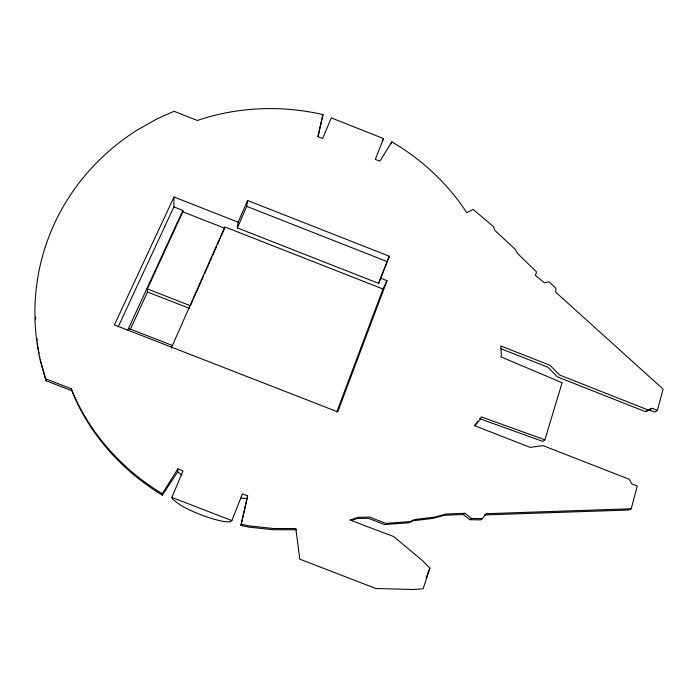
<?xml version="1.0" encoding="UTF-8"?>
<svg xmlns="http://www.w3.org/2000/svg" width="698" height="698" viewBox="0 0 698 698"><rect width="100%" height="100%" fill="white"/><g stroke="black" fill="none" stroke-linecap="round" stroke-linejoin="round"><path stroke-width="1.05" d="M118.163 326.9L173.863 206.905L173.994 197.002L238.123 222.191L237.329 227.888L378.595 283.362L389.318 256.227L247.633 200.483L238.123 222.191M130.264 329.473L147.487 291.991L147.348 288.92L182.824 211.817L182.867 210.438L173.863 206.905M500.972 348.782L547.947 367.218L557.493 376.92L632.615 406.611L645.476 411.654L649.472 410.014L654.82 412.117L657.42 410.398L663.1 389.1L555.721 292.174L555.87 288.239L548.916 281.765L544.37 282.83L535.41 275.413L536.535 271.923L517.393 253.295L515.333 249.413L494.891 230.419L493.477 226.614L473.131 209.4L466.718 212.672C447.872 183.591 421.723 159.319 391.84 141.877L379.878 161.177L375.297 159.362L383.551 138.588L331.297 117.892L322.624 138.536L318.035 136.712L322.982 114.603C281.669 105.093 237.538 106.768 197.342 120.475L174.072 111.287L157.286 118.704L136.695 130.36A243.715 227.155 15.6 0 0 69.591 196.295A243.436 226.885 15.5 0 0 40.091 359.819L45.422 378.717L71.144 388.681C87.983 433.214 121.818 470.644 162.337 495.144L177.711 471.874L177.833 468.855L183.016 470.853L171.856 497.43L172.834 499.419L180.407 505.09A32.143 5.854 21.5 0 0 208.58 517.523A32.213 5.863 21.5 0 0 230.392 521.633M237.329 227.888L246.743 206.372L247.633 200.483M296.65 529.773L273.014 529.721L248.296 527.051L240.932 525.472L247.642 495.842L242.468 493.844L231.849 520.586L230.602 521.485M240.932 525.472L247.642 495.842M317.922 136.52L321.953 118.791M322.188 117.753L322.982 114.603M484.36 514.941L628.654 510.011L631.201 508.772L637.265 486.026L631.742 483.871L629.317 479.299L543.105 445.638L530.166 447.374L474.631 425.701L480.494 419.018L481.192 416.872L544.868 439.801L562.108 382.713L500.78 356.818L501.452 354.767L500.745 345.938L549.98 365.255L559.578 375.009L648.032 409.935L652.045 408.286L657.42 410.398M349.995 520.062L393.707 536.561L422.761 560.895L429.898 568.102L423.154 588.763L413.329 589.496L375.934 588.519L299.8 559.159L295.804 528.578L273.625 528.534L248.767 525.847L241.368 524.259M426.085 577.944L427.071 575.135M336.759 411.96L382.993 289.007L387.032 280.683L380.968 278.31M387.032 280.683L337.745 411.872L114.402 324.91L173.994 197.002M391.081 143.875L391.84 141.877M378.595 283.362L389.318 256.227M427.394 574.201L429.898 568.102M171.211 348.18L224.835 226.92L382.993 289.007M193.067 299.782L190.432 305.741L147.348 288.92M193.939 297.793L195.257 294.818M196.138 292.828L203.607 275.937M204.479 273.948L211.948 257.065M212.829 255.075L216.781 246.132M217.663 244.143L220.298 238.184M221.17 236.194L224.25 229.241M127.743 330.198L182.867 210.438M128.266 330.407L129.086 328.618L172.79 345.632M162.337 495.144L162.311 493.748L177.833 468.855M474.247 425.911L478.139 421.479M351.53 520.368L357.245 518.492L368.422 518.309L384.598 524.573L408.801 522.802L413.12 520.76L432.917 518.378L444.364 515.255L463.202 514.531L469.876 519.67L480.608 519.905L482.379 518.693L486.148 513.711L631.201 508.772M544.868 439.801L542.808 441.406L479.482 418.599M463.202 514.531L464.868 513.292L471.586 518.466L482.379 518.693M469.876 519.67L471.586 518.466M645.476 411.654L648.032 409.935M649.472 410.014L652.045 408.286M350.475 519.836L358.336 517.262L369.574 517.078L385.837 523.378L410.18 521.598L414.516 519.548L434.426 517.157L445.935 514.016L464.868 513.292M240.295 498.119L246.726 498.555M171.856 497.43L231.849 520.586M45.422 378.717L46.12 380.75L71.693 390.662M147.487 291.991L189.271 308.307M246.743 206.372L386.875 261.488M182.824 211.817L224.686 228.246M162.311 493.748C121.967 469.527 88.829 432.446 71.144 388.681M177.711 471.874L181.969 475.041M46.12 380.75L40.807 361.957A242.11 225.82 15.5 0 1 40.353 359.819M383.551 138.588A28.156 14.588 23.1 0 1 382.076 141.057M39.908 357.681A242.11 225.82 15.5 0 1 39.489 355.544M39.088 353.397A242.11 225.82 15.5 0 1 38.713 351.251M38.355 349.105A242.11 225.82 15.5 0 1 38.024 346.958M37.718 344.812A242.11 225.82 15.5 0 1 37.422 342.666M37.16 340.511A242.11 225.82 15.5 0 1 36.915 338.364M35.677 319.065A242.11 225.82 15.5 0 1 35.642 316.918"/></g></svg>
